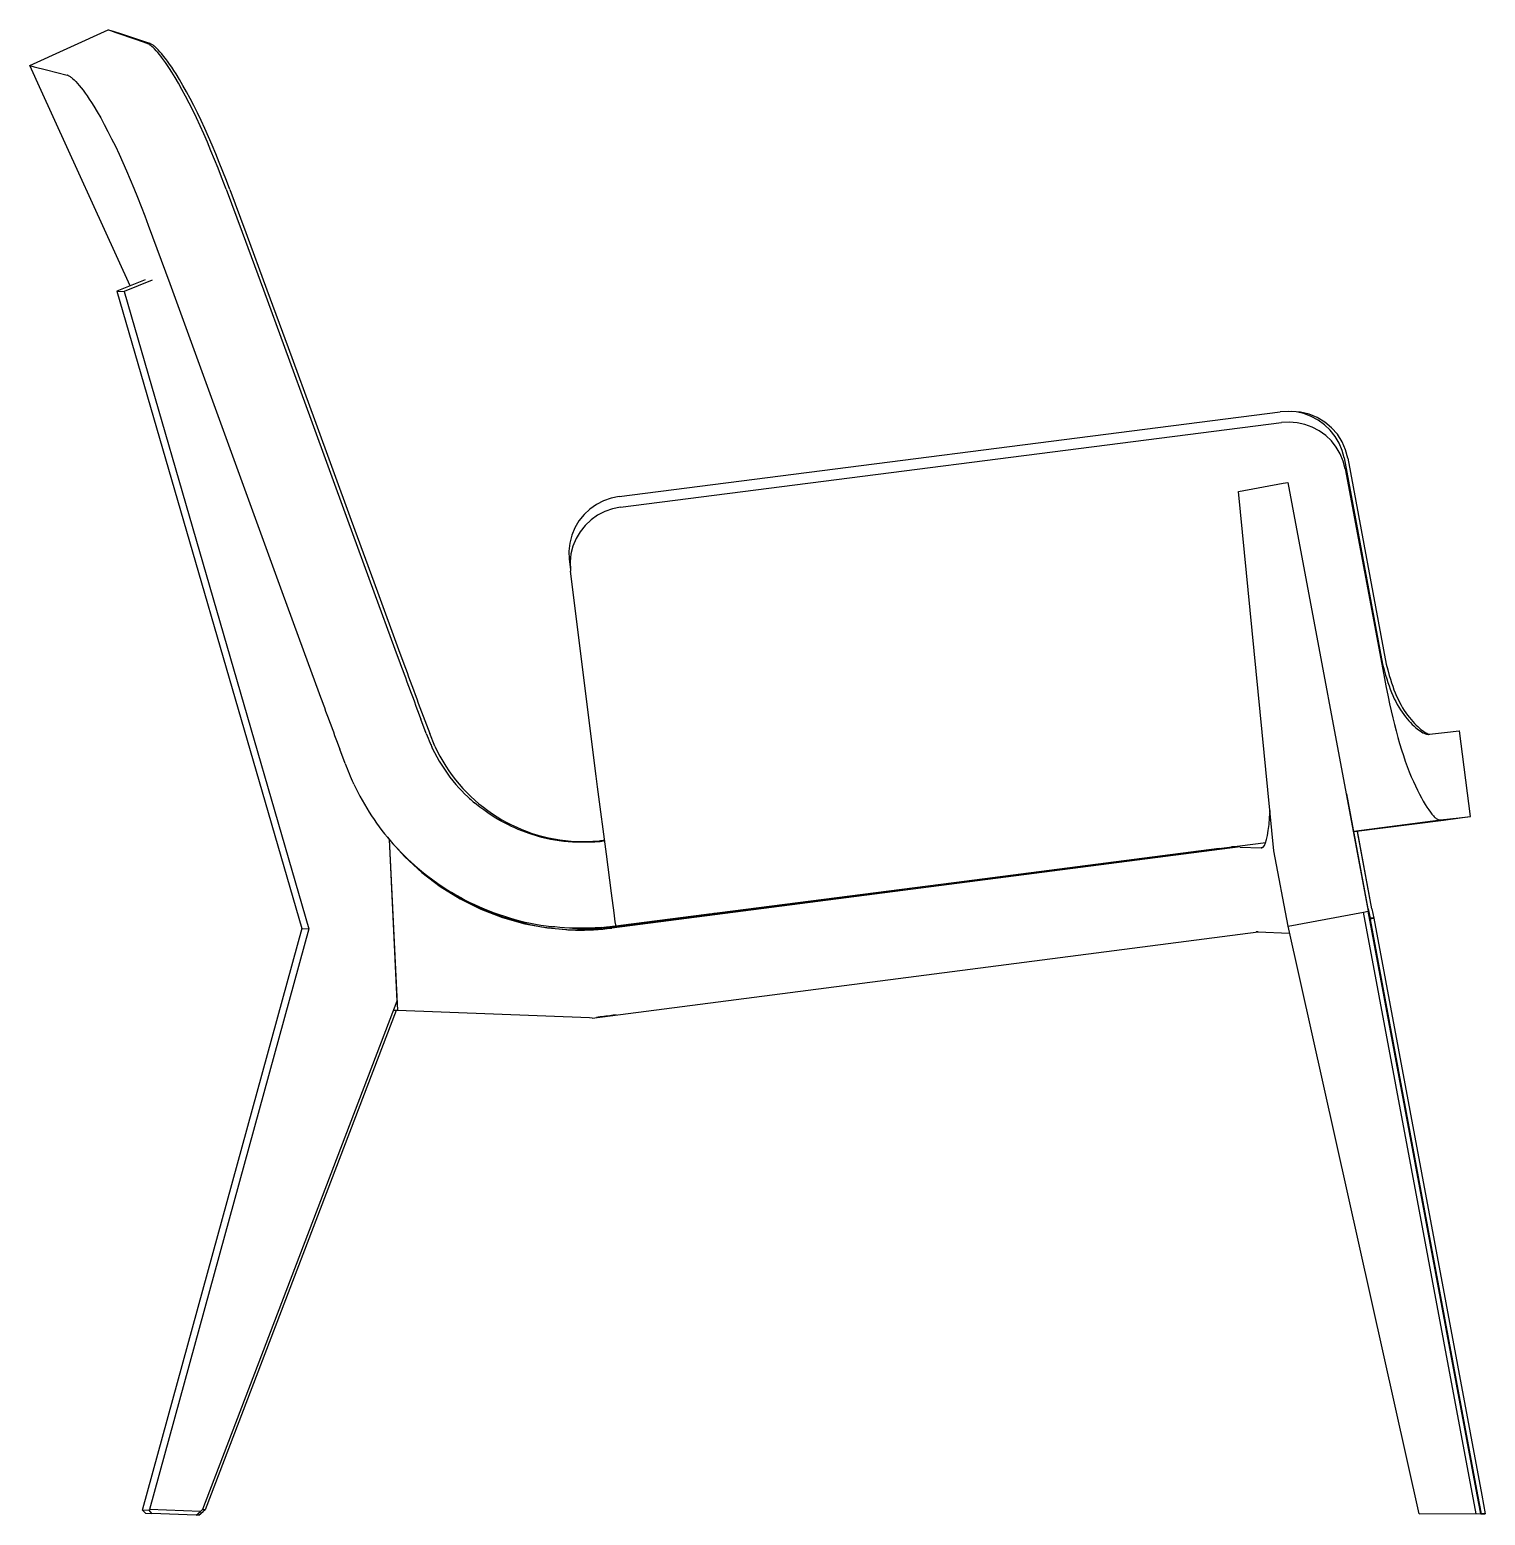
# Model space of a CAD drawing. Header units: inches. Extents: x 327481 to 195042051, y -335014 to 44773228.
# Drawn here: x 390961 to 391720, y -326614 to -325840 of the extents above; entities that cross this region are included whole.
import ezdxf

# ---------------------------------------------------------------- set-up
doc = ezdxf.new("R2010")
doc.units = ezdxf.units.IN
doc.header["$MEASUREMENT"] = 0

msp = doc.modelspace()

# ---------------------------------------------------------------- linework, layer by layer
at = {"color": 0, "ltscale": 60}
for p, q in [((390961.429, -325858.556), (391002.378, -325839.895)), ((391002.378, -325839.895), (391002.383, -325839.894)), ((391002.378, -325839.896), (391002.378, -325839.895)), ((390967.351, -325871.553), (390961.427, -325858.553)), ((391013.737, -325973.348), (390967.351, -325871.553)), ((391021.598, -325970.15), (391006.86, -325976.146)), ((391006.86, -325976.146), (391010.55, -325976.287)), ((391006.86, -325976.146), (391103.215, -326308.085)), ((391025.288, -325970.291), (391010.55, -325976.287)), ((391010.55, -325976.287), (391106.904, -326308.227)), ((391268.498, -326083.053), (391612.81, -326038.971)), ((391269.084, -326088.686), (391613.396, -326044.604)), ((391646.095, -326063.017), (391666.17, -326170.433)), ((391646.682, -326068.65), (391666.756, -326176.066)), ((391648.069, -326063.093), (391668.059, -326170.505)), ((391591.157, -326080.495), (391614.348, -326076.153)), ((391614.348, -326076.153), (391616.712, -326075.711)), ((391616.712, -326075.711), (391658.604, -326299.128)), ((391609.558, -326267.651), (391591.156, -326080.495)), ((391242.45, -326115.677), (391243.036, -326121.31)), ((391256.515, -326228.715), (391243.107, -326121.932)), ((391167.93, -326206.562), (391165.139, -326199.064)), ((391172.448, -326213.079), (391169.762, -326206.633)), ((391711.975, -326249.719), (391706.261, -326205.083)), ((391125.758, -326222.261), (391122.961, -326214.749)), ((391171.13, -326214.153), (391171.005, -326213.887)), ((391130.221, -326232.902), (391130.046, -326232.526)), ((391658.658, -326297.812), (391647.432, -326237.898)), ((391190.498, -326240.413), (391190.499, -326240.414)), ((391651.085, -326257.398), (391696.258, -326251.601)), ((391651.107, -326257.512), (391711.975, -326249.719)), ((391651.134, -326257.66), (391698.862, -326251.533)), ((391651.135, -326257.662), (391697.877, -326251.663)), ((391148.641, -326261.741), (391152.952, -326350.898)), ((391148.641, -326261.741), (391148.691, -326261.742)), ((391148.641, -326261.741), (391152.716, -326346.012)), ((391259.835, -326262.236), (391260.589, -326262.143)), ((391259.952, -326262.24), (391260.837, -326262.119)), ((391266.798, -326306.716), (391605.247, -326263.281)), ((391658.658, -326297.812), (391651.294, -326258.509)), ((391653, -326257.269), (391652.979, -326257.155)), ((391653, -326257.269), (391652.979, -326257.155)), ((391653.246, -326258.584), (391653.028, -326257.416)), ((391660.604, -326297.887), (391653.028, -326257.419)), ((391660.604, -326297.887), (391653.246, -326258.584)), ((391580.942, -326266.541), (391261.613, -326307.78)), ((391591.909, -326265.627), (391264.611, -326307.895)), ((391591.909, -326265.627), (391589.484, -326265.534)), ((391591.922, -326265.696), (391602.899, -326266.078)), ((391603.4, -326265.983), (391602.899, -326266.078)), ((391616.924, -326306.932), (391609.558, -326267.651)), ((391159.945, -326273.451), (391159.946, -326273.451)), ((391491.391, -326277.941), (391495.005, -326277.478)), ((391495.005, -326277.478), (391496.268, -326277.316)), ((391267.185, -326306.948), (391416.108, -326287.828)), ((391269.306, -326306.394), (391314.01, -326300.671)), ((391314.015, -326300.709), (391317.629, -326300.245)), ((391315.156, -326300.753), (391316.433, -326300.591)), ((391317.629, -326300.245), (391318.892, -326300.083)), ((391318.757, -326300.288), (391320.033, -326300.127)), ((391616.924, -326306.932), (391656.24, -326299.571)), ((391656.24, -326299.571), (391658.604, -326299.128)), ((391714.793, -326613.103), (391656.24, -326299.571)), ((391715.399, -326603.248), (391658.604, -326299.128)), ((391658.658, -326297.812), (391659.594, -326302.724)), ((391658.658, -326297.812), (391715.593, -326603.256)), ((391660.604, -326297.887), (391661.54, -326302.798)), ((391103.215, -326308.085), (391020.095, -326610.707)), ((391106.904, -326308.227), (391023.784, -326610.849)), ((391103.215, -326308.085), (391106.904, -326308.227)), ((391261.613, -326307.78), (391264.611, -326307.895)), ((391264.533, -326307.022), (391265.681, -326306.873)), ((391266.093, -326307.082), (391267.257, -326306.934)), ((391685.225, -326613.142), (391616.924, -326306.932)), ((391659.574, -326302.727), (391659.594, -326302.724)), ((391661.54, -326302.798), (391659.591, -326302.723)), ((391659.653, -326303.152), (391661.54, -326302.798)), ((391661.524, -326302.801), (391717.789, -326603.34)), ((391254.363, -326354.79), (391601.241, -326309.952)), ((391601.135, -326309.946), (391600.207, -326309.91)), ((391601.241, -326309.952), (391600.207, -326309.912)), ((391601.135, -326309.946), (391617.726, -326310.527)), ((391152.716, -326346.012), (391051.449, -326610.878)), ((391152.24, -326350.871), (391052.869, -326610.932)), ((391152.952, -326350.898), (391150.882, -326350.819)), ((391253.08, -326354.741), (391152.952, -326350.898)), ((391254.363, -326354.79), (391253.079, -326354.741)), ((391717.23, -326613.05), (391715.399, -326603.248)), ((391715.593, -326603.256), (391717.41, -326613.001)), ((391717.789, -326603.34), (391719.613, -326613.086)), ((391020.095, -326610.707), (391020.037, -326611.081)), ((391020.037, -326611.081), (391023.641, -326611.219)), ((391021.775, -326612.773), (391020.037, -326611.081)), ((391023.641, -326611.219), (391023.784, -326610.849)), ((391025.004, -326612.897), (391023.641, -326611.219)), ((391050.385, -326611.87), (391023.784, -326610.849)), ((391051.449, -326610.878), (391050.385, -326611.87)), ((391052.869, -326610.932), (391051.448, -326610.878)), ((391052.869, -326610.932), (391051.805, -326611.924)), ((391021.775, -326612.773), (391025.004, -326612.897)), ((391048.092, -326613.783), (391025.004, -326612.897)), ((391048.092, -326613.783), (391050.385, -326611.87)), ((391049.502, -326613.837), (391048.092, -326613.783)), ((391049.502, -326613.837), (391051.805, -326611.924)), ((391717.23, -326613.096), (391685.225, -326613.188)), ((391717.23, -326613.05), (391717.41, -326613.001)), ((391719.624, -326613.142), (391717.246, -326613.045)), ((391717.409, -326612.995), (391719.613, -326613.086)), ((391719.624, -326613.142), (391719.613, -326613.086))]:
    msp.add_line(p, q, dxfattribs=at)
for points in [[(391002.378, -325839.896), (391002.38, -325839.899), (391002.386, -325839.903), (391002.477, -325839.943), (391003.529, -325840.329), (391006.287, -325841.295), (391016.474, -325844.839), (391022.421, -325846.929)], [(391002.383, -325839.894), (391002.428, -325839.903), (391003.055, -325840.086), (391004.84, -325840.65), (391009.169, -325842.059), (391016.61, -325844.537), (391023.812, -325846.982)], [(391025.258, -325848.789), (391024.904, -325848.485), (391024.559, -325848.204), (391024.224, -325847.948), (391023.898, -325847.716), (391023.582, -325847.509), (391023.276, -325847.327), (391022.981, -325847.169), (391022.696, -325847.037), (391022.421, -325846.929)], [(391026.732, -325848.846), (391026.369, -325848.541), (391026.015, -325848.26), (391025.67, -325848.004), (391025.335, -325847.771), (391025.01, -325847.564), (391024.695, -325847.381), (391024.39, -325847.223), (391024.096, -325847.09), (391023.812, -325846.982)], [(391063.756, -325923.013), (391061.384, -325916.745), (391059.568, -325912.087), (391057.723, -325907.484), (391055.855, -325902.952), (391053.968, -325898.506), (391052.069, -325894.161), (391050.162, -325889.933), (391048.253, -325885.836), (391046.35, -325881.885), (391044.458, -325878.093), (391042.584, -325874.474), (391040.736, -325871.038), (391038.921, -325867.798), (391037.147, -325864.763), (391035.419, -325861.944), (391034.298, -325860.188), (391033.204, -325858.533), (391032.138, -325856.982), (391031.102, -325855.536), (391030.1, -325854.196), (391029.132, -325852.965), (391028.201, -325851.843), (391027.309, -325850.831), (391026.457, -325849.93), (391025.647, -325849.141), (391025.258, -325848.789)], [(391065.623, -325923.085), (391063.848, -325918.379), (391062.038, -325913.706), (391060.196, -325909.083), (391058.329, -325904.525), (391056.439, -325900.048), (391054.533, -325895.667), (391052.616, -325891.398), (391050.693, -325887.255), (391048.772, -325883.254), (391046.859, -325879.407), (391044.96, -325875.728), (391043.084, -325872.229), (391041.236, -325868.921), (391039.426, -325865.816), (391037.659, -325862.923), (391036.509, -325861.117), (391035.385, -325859.41), (391034.287, -325857.807), (391033.219, -325856.307), (391032.183, -325854.913), (391031.179, -325853.627), (391030.212, -325852.45), (391029.281, -325851.382), (391028.39, -325850.425), (391027.539, -325849.579), (391026.732, -325848.846)], [(390961.429, -325858.557), (390961.997, -325858.72), (390963.669, -325859.156), (390970.241, -325860.836), (390980.85, -325863.568)], [(390983.735, -325865.306), (390983.371, -325865.005), (390983.018, -325864.73), (390982.675, -325864.483), (390982.342, -325864.262), (390982.021, -325864.068), (390981.711, -325863.902), (390981.412, -325863.763), (390981.125, -325863.652), (390980.85, -325863.568)], [(390983.735, -325865.306), (390984.542, -325866.034), (390985.394, -325866.882), (390986.29, -325867.849), (390987.227, -325868.935), (390988.204, -325870.137), (390989.218, -325871.454), (390990.267, -325872.885), (390991.348, -325874.426), (390992.46, -325876.077), (390993.599, -325877.834), (390994.765, -325879.696), (390996.556, -325882.677), (390998.392, -325885.877), (391000.265, -325889.285), (391002.167, -325892.889), (391004.091, -325896.677), (391006.031, -325900.637), (391007.979, -325904.755), (391009.928, -325909.017), (391011.874, -325913.41), (391013.809, -325917.918), (391015.729, -325922.526), (391017.628, -325927.22), (391019.502, -325931.982), (391021.346, -325936.797), (391023.157, -325941.648)], [(391063.756, -325923.013), (391072.079, -325945.446), (391083.122, -325975.389), (391094.117, -326005.358), (391107.817, -326042.838), (391126.969, -326095.31), (391140.673, -326132.758), (391151.673, -326162.68), (391154.43, -326170.154)], [(391065.623, -325923.085), (391073.952, -325945.518), (391085, -325975.461), (391095.997, -326005.43), (391109.696, -326042.911), (391128.842, -326095.382), (391142.535, -326132.829), (391153.525, -326162.751), (391156.279, -326170.225)], [(391023.157, -325941.648), (391034.361, -325972.17), (391045.512, -326002.714), (391059.4, -326040.907), (391078.81, -326094.36), (391092.695, -326132.496), (391103.842, -326162.961), (391112.234, -326185.777)], [(391646.095, -326063.017), (391645.066, -326059.054), (391643.498, -326055.27), (391641.422, -326051.736), (391638.875, -326048.519), (391635.908, -326045.679), (391632.575, -326043.271), (391628.939, -326041.341), (391625.071, -326039.924), (391621.042, -326039.047), (391616.929, -326038.728), (391612.81, -326038.971)], [(391648.07, -326063.093), (391646.892, -326058.688), (391645.049, -326054.515), (391642.585, -326050.672), (391639.557, -326047.249), (391636.037, -326044.326), (391632.106, -326041.972), (391627.858, -326040.243), (391623.392, -326039.178), (391618.813, -326038.803)], [(391646.682, -326068.65), (391645.652, -326064.688), (391644.085, -326060.903), (391642.008, -326057.369), (391639.462, -326054.152), (391636.494, -326051.312), (391633.161, -326048.905), (391629.526, -326046.974), (391625.657, -326045.557), (391621.628, -326044.68), (391617.515, -326044.361), (391613.396, -326044.604)], [(391268.498, -326083.053), (391264.364, -326083.878), (391260.387, -326085.27), (391256.645, -326087.201), (391253.212, -326089.633), (391250.155, -326092.518), (391247.535, -326095.799), (391245.405, -326099.411), (391243.805, -326103.283), (391242.767, -326107.338), (391242.312, -326111.497), (391242.449, -326115.677)], [(391269.084, -326088.686), (391264.95, -326089.511), (391260.973, -326090.903), (391257.231, -326092.834), (391253.798, -326095.266), (391250.741, -326098.151), (391248.122, -326101.432), (391245.991, -326105.044), (391244.391, -326108.916), (391243.353, -326112.971), (391242.898, -326117.13), (391243.036, -326121.31)], [(391243.036, -326121.31), (391243.043, -326121.379), (391243.05, -326121.448), (391243.058, -326121.518), (391243.066, -326121.587), (391243.074, -326121.656), (391243.082, -326121.725), (391243.09, -326121.794), (391243.099, -326121.863), (391243.107, -326121.932)], [(391666.17, -326170.433), (391666.916, -326173.346), (391667.714, -326176.206), (391668.276, -326178.075), (391668.865, -326179.91), (391669.48, -326181.704), (391670.124, -326183.455), (391670.796, -326185.158), (391671.498, -326186.809), (391672.229, -326188.405), (391672.989, -326189.942), (391673.776, -326191.419), (391674.59, -326192.832), (391675.426, -326194.182), (391676.282, -326195.466), (391677.153, -326196.684), (391678.035, -326197.837), (391678.921, -326198.925), (391679.808, -326199.947), (391680.689, -326200.904), (391681.561, -326201.796), (391682.419, -326202.622), (391683.259, -326203.381), (391684.078, -326204.072), (391684.874, -326204.694), (391685.645, -326205.245), (391686.389, -326205.724), (391687.105, -326206.129), (391687.792, -326206.458), (391688.451, -326206.711), (391689.081, -326206.884), (391689.385, -326206.941), (391689.682, -326206.978), (391689.972, -326206.995), (391690.254, -326206.991), (391690.53, -326206.967)], [(391668.059, -326170.505), (391668.815, -326173.464), (391669.622, -326176.368), (391670.192, -326178.265), (391670.788, -326180.125), (391671.411, -326181.945), (391672.062, -326183.718), (391672.743, -326185.442), (391673.454, -326187.112), (391674.195, -326188.724), (391674.965, -326190.275), (391675.763, -326191.763), (391676.587, -326193.186), (391677.433, -326194.542), (391678.298, -326195.831), (391679.178, -326197.052), (391680.066, -326198.206), (391680.958, -326199.292), (391681.848, -326200.311), (391682.731, -326201.262), (391683.603, -326202.146), (391684.458, -326202.961), (391685.294, -326203.707), (391686.107, -326204.383), (391686.895, -326204.987), (391687.656, -326205.517), (391688.388, -326205.972), (391689.092, -326206.349), (391689.765, -326206.648), (391690.409, -326206.867), (391690.72, -326206.945)], [(391666.756, -326176.066), (391667.851, -326181.776), (391668.993, -326187.404), (391669.78, -326191.096), (391670.59, -326194.733), (391671.424, -326198.307), (391672.282, -326201.809), (391673.164, -326205.234), (391674.072, -326208.574), (391675.007, -326211.823), (391675.966, -326214.974), (391676.95, -326218.021), (391677.957, -326220.959), (391678.985, -326223.784), (391680.029, -326226.49), (391681.084, -326229.074), (391682.146, -326231.533), (391683.209, -326233.863), (391684.265, -326236.062), (391685.308, -326238.128), (391686.333, -326240.057), (391687.335, -326241.847), (391688.308, -326243.495), (391689.249, -326244.998), (391690.155, -326246.354), (391691.024, -326247.561), (391691.853, -326248.615), (391692.253, -326249.083), (391692.643, -326249.513), (391693.022, -326249.904), (391693.392, -326250.255), (391693.751, -326250.566), (391694.1, -326250.837), (391694.439, -326251.068), (391694.767, -326251.259), (391695.085, -326251.409), (391695.394, -326251.518), (391695.692, -326251.587), (391695.98, -326251.615), (391696.258, -326251.601)], [(391690.53, -326206.967), (391699.999, -326205.801), (391704.521, -326205.267), (391705.982, -326205.108), (391706.191, -326205.089), (391706.261, -326205.083)], [(391171.13, -326214.153), (391172.251, -326216.437), (391173.442, -326218.69), (391174.7, -326220.905), (391176.022, -326223.079), (391177.403, -326225.204), (391178.838, -326227.274), (391180.318, -326229.28), (391181.834, -326231.213), (391183.372, -326233.063), (391184.914, -326234.814), (391186.429, -326236.444), (391187.873, -326237.919), (391189.559, -326239.549), (391190.498, -326240.413)], [(391266.798, -326306.716), (391266.797, -326306.716), (391266.796, -326306.714), (391266.793, -326306.708), (391266.788, -326306.688), (391266.775, -326306.628), (391266.7, -326306.185), (391266.471, -326304.626), (391265.837, -326300.044), (391264.465, -326289.791), (391261.791, -326269.448), (391257.248, -326234.409), (391256.515, -326228.715)], [(391130.221, -326232.902), (391131.247, -326235.046), (391132.313, -326237.172), (391133.418, -326239.278), (391134.559, -326241.361), (391135.738, -326243.421), (391136.951, -326245.454), (391138.198, -326247.46), (391139.477, -326249.437), (391140.788, -326251.384), (391142.127, -326253.299), (391143.493, -326255.178), (391144.882, -326257.019), (391146.291, -326258.82), (391147.717, -326260.577), (391149.154, -326262.288), (391150.597, -326263.945), (391152.751, -326266.318), (391154.853, -326268.525), (391156.836, -326270.512), (391158.589, -326272.196), (391159.945, -326273.451)], [(391225.636, -326259.9), (391223.587, -326259.301), (391221.575, -326258.658), (391219.613, -326257.976), (391217.709, -326257.26), (391215.872, -326256.518), (391214.105, -326255.754), (391212.409, -326254.974), (391210.784, -326254.184), (391208.477, -326252.988), (391206.316, -326251.788), (391204.292, -326250.594), (391202.395, -326249.413), (391200.051, -326247.87), (391197.908, -326246.376), (391195.963, -326244.945), (391194.221, -326243.593), (391193.058, -326242.642)], [(391603.166, -326266.058), (391603.877, -326265.686), (391604.538, -326264.852), (391605.144, -326263.56), (391605.694, -326261.817), (391606.183, -326259.631), (391606.61, -326257.015), (391606.972, -326253.982), (391607.267, -326250.547), (391607.495, -326246.728)], [(391696.258, -326251.601), (391706.01, -326250.401), (391710.307, -326249.894), (391711.707, -326249.743), (391711.908, -326249.724), (391711.975, -326249.719)], [(391697.877, -326251.663), (391706.601, -326250.496), (391710.36, -326249.971), (391711.748, -326249.762), (391711.975, -326249.719)], [(391147.085, -326259.806), (391147.256, -326260.022), (391147.427, -326260.238), (391147.599, -326260.454), (391147.772, -326260.669), (391147.945, -326260.884), (391148.118, -326261.099), (391148.292, -326261.313), (391148.466, -326261.527), (391148.641, -326261.741)], [(391148.641, -326261.741), (391156.757, -326270.745), (391165.674, -326278.946), (391175.314, -326286.272), (391185.592, -326292.659), (391196.419, -326298.05), (391207.699, -326302.399), (391219.334, -326305.667), (391231.222, -326307.827), (391243.259, -326308.858)], [(391249.337, -326263.029), (391253.346, -326262.971), (391255.782, -326262.905), (391257.441, -326262.821), (391258.5, -326262.733), (391259.387, -326262.616), (391259.878, -326262.52), (391260.283, -326262.406), (391260.453, -326262.342)], [(391249.337, -326263.029), (391251.717, -326262.97), (391253.897, -326262.857), (391256.139, -326262.681), (391258.122, -326262.473), (391258.756, -326262.394), (391258.941, -326262.372)], [(391258.941, -326262.372), (391259.702, -326262.272), (391259.952, -326262.24)], [(391580.942, -326266.541), (391585.135, -326265.977), (391587.397, -326265.644)], [(391589.484, -326265.534), (391589.049, -326265.538), (391588.504, -326265.565)], [(391159.946, -326273.451), (391161.961, -326275.249), (391164.408, -326277.343), (391166.525, -326279.077), (391168.877, -326280.922), (391171.453, -326282.847), (391173.287, -326284.16), (391175.21, -326285.488), (391177.217, -326286.82), (391179.303, -326288.151), (391181.462, -326289.471), (391183.69, -326290.775), (391185.982, -326292.055), (391188.332, -326293.307), (391190.736, -326294.525), (391193.189, -326295.706), (391195.688, -326296.844), (391198.226, -326297.937), (391200.801, -326298.981), (391203.407, -326299.974), (391206.04, -326300.913), (391208.696, -326301.797), (391211.371, -326302.624), (391214.062, -326303.393), (391216.766, -326304.104), (391219.479, -326304.755), (391222.198, -326305.346), (391224.922, -326305.878), (391227.647, -326306.351), (391230.374, -326306.764), (391231.737, -326306.949)], [(391181.149, -326289.283), (391187.371, -326292.957), (391193.787, -326296.275), (391200.378, -326299.227), (391207.123, -326301.803), (391214, -326303.995), (391220.988, -326305.796), (391228.065, -326307.202), (391235.21, -326308.206), (391242.399, -326308.807)], [(391325.821, -326299.691), (391325.778, -326299.685), (391325.653, -326299.689), (391325.447, -326299.704), (391325.166, -326299.73), (391324.813, -326299.765), (391324.396, -326299.809), (391323.923, -326299.862), (391323.402, -326299.922), (391322.842, -326299.988), (391322.255, -326300.06), (391321.651, -326300.135), (391321.042, -326300.212), (391320.438, -326300.29), (391319.852, -326300.368), (391319.294, -326300.443), (391318.774, -326300.515), (391318.302, -326300.583), (391317.888, -326300.644), (391317.537, -326300.698), (391317.258, -326300.744), (391317.056, -326300.781), (391316.933, -326300.808), (391316.893, -326300.825)], [(391316.893, -326300.825), (391316.937, -326300.831), (391317.066, -326300.826), (391317.278, -326300.811), (391317.568, -326300.784), (391317.931, -326300.748), (391318.359, -326300.702), (391318.846, -326300.648), (391319.38, -326300.586), (391319.952, -326300.518), (391320.552, -326300.445), (391321.167, -326300.368), (391321.785, -326300.29), (391322.395, -326300.21), (391322.986, -326300.132), (391323.545, -326300.056), (391324.062, -326299.984), (391324.527, -326299.917), (391324.931, -326299.856), (391325.267, -326299.804)], [(391325.267, -326299.804), (391325.382, -326299.785), (391325.484, -326299.767), (391325.573, -326299.751), (391325.649, -326299.737), (391325.711, -326299.725), (391325.76, -326299.714), (391325.794, -326299.705), (391325.815, -326299.697), (391325.821, -326299.691)], [(391259.036, -326307.599), (391256.044, -326307.811), (391253.371, -326307.941), (391250.482, -326308.019), (391247.413, -326308.03), (391245.014, -326307.988), (391242.55, -326307.898), (391240.037, -326307.759), (391237.493, -326307.567), (391234.933, -326307.324), (391234.08, -326307.232)], [(391241.761, -326308.792), (391243.972, -326308.831), (391246.182, -326308.833), (391248.393, -326308.797), (391250.602, -326308.723), (391252.81, -326308.61), (391255.016, -326308.46), (391257.219, -326308.271), (391259.418, -326308.045), (391261.613, -326307.78)], [(391243.259, -326308.858), (391245.636, -326308.927), (391248.013, -326308.952), (391250.39, -326308.933), (391252.767, -326308.87), (391255.142, -326308.763), (391257.515, -326308.612), (391259.885, -326308.417), (391262.25, -326308.178), (391264.611, -326307.895)], [(391249.809, -326308.83), (391249.811, -326308.831), (391249.816, -326308.832), (391249.829, -326308.833), (391250.054, -326308.835), (391251.185, -326308.814), (391253.823, -326308.711), (391256.292, -326308.55), (391257.909, -326308.404), (391258.253, -326308.366)], [(391250.374, -326308.796), (391249.922, -326308.82), (391249.816, -326308.828), (391249.811, -326308.829), (391249.809, -326308.83)], [(391250.374, -326308.796), (391254.388, -326308.575), (391257.732, -326308.337), (391258.567, -326308.282), (391258.766, -326308.276), (391258.805, -326308.278), (391258.811, -326308.281)], [(391258.811, -326308.281), (391258.805, -326308.286), (391258.749, -326308.299), (391258.472, -326308.339), (391258.253, -326308.366)], [(391259.036, -326307.599), (391262.012, -326307.314), (391264.962, -326306.964), (391266.388, -326306.776), (391266.645, -326306.741), (391266.728, -326306.729), (391266.779, -326306.721), (391266.792, -326306.719), (391266.798, -326306.716)], [(391265.681, -326306.873), (391266.67, -326306.739), (391266.769, -326306.723), (391266.796, -326306.717), (391266.798, -326306.716)], [(391266.333, -326306.78), (391266.457, -326306.799), (391266.729, -326306.876), (391266.876, -326306.918), (391267.029, -326306.947), (391267.185, -326306.948)], [(391256.747, -326354.267), (391257.607, -326354.169), (391258.536, -326354.06), (391259.514, -326353.942), (391260.525, -326353.818), (391261.548, -326353.688), (391262.565, -326353.557), (391263.556, -326353.426), (391264.502, -326353.298), (391265.386, -326353.176), (391266.191, -326353.061), (391266.901, -326352.956)]]:
    msp.add_lwpolyline(points, dxfattribs=at)
for centre, radius, start, end in [((403684.222, -321545.073), 13356.162, 200.260454, 200.392713), ((403696.991, -321546.729), 13365.857, 200.237858, 200.404297), ((402144.831, -322117.319), 11758.85, 200.242312, 200.39285), ((391259.741, -326172.328), 97.985, 200.449664, 203.583928), ((391260.877, -326171.82), 99.23, 203.590021, 205.083455), ((391249.795, -326177.832), 85, 204.4992, 267.747982), ((391260.073, -326172.179), 143.348, 200.449062, 204.896375), ((391255.908, -326167.884), 97.668, 227.955245, 229.945494), ((391248.604, -326177.651), 85.396, 254.398028, 256.104421), ((391248.492, -326178.198), 84.837, 256.088958, 268.680009), ((391249.774, -326178.625), 84.206, 267.74094, 276.783304), ((391248.442, -326179.165), 83.869, 268.698464, 270.610876), ((391259.81, -326262.955), 0.719, 88.023776, 97.188463), ((391260.571, -326262.926), 0.784, 88.672917, 111.700292), ((391259.995, -326261.106), 1.318, 290.324187, 309.714114), ((391592.05, -326322.346), 56.892, 93.571078, 94.690785), ((391602.941, -326264.882), 1.197, 267.967374, 280.797789), ((391447.72, -327315.589), 1023.459, 97.238897, 97.442149), ((391183.5, -325254.372), 1054.63, 277.2412, 277.43845), ((391248.562, -326177.549), 130.489, 262.591756, 263.627909), ((391249.964, -326178.286), 129.805, 267.469037, 272.041589), ((391249.952, -326178.052), 130.039, 272.043501, 277.101523), ((391248.574, -326181.375), 126.657, 274.737813, 277.238584), ((391265.971, -326306.594), 0.503, 276.534774, 284.047812), ((391267.122, -326306.453), 0.498, 277.224705, 285.647162)]:
    msp.add_arc(centre, radius, start, end, dxfattribs=at)

doc.saveas('drawing.dxf')
